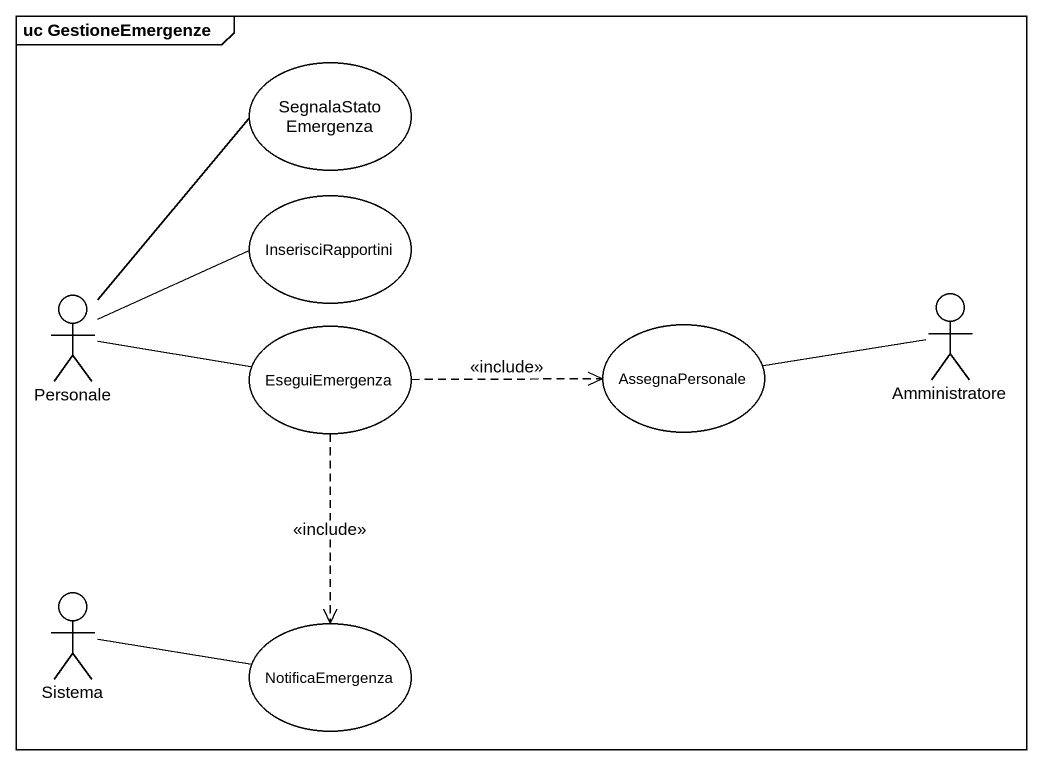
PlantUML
@startuml
mainframe uc GestioneEmergenze
usecase SegnalaStatoEmergenza
usecase InserisciRapportini
actor Personale
actor Amministratore
usecase EseguiEmergenza
usecase AssegnaPersonale
actor Sistema
usecase NotificaEmergenza
Personale -up- SegnalaStatoEmergenza
Personale -right- InserisciRapportini
Personale -right- EseguiEmergenza
Amministratore -left- AssegnaPersonale
EseguiEmergenza .right.> AssegnaPersonale : <<include>>
EseguiEmergenza ..> NotificaEmergenza : <<include>>
Sistema -right- NotificaEmergenza
@enduml
